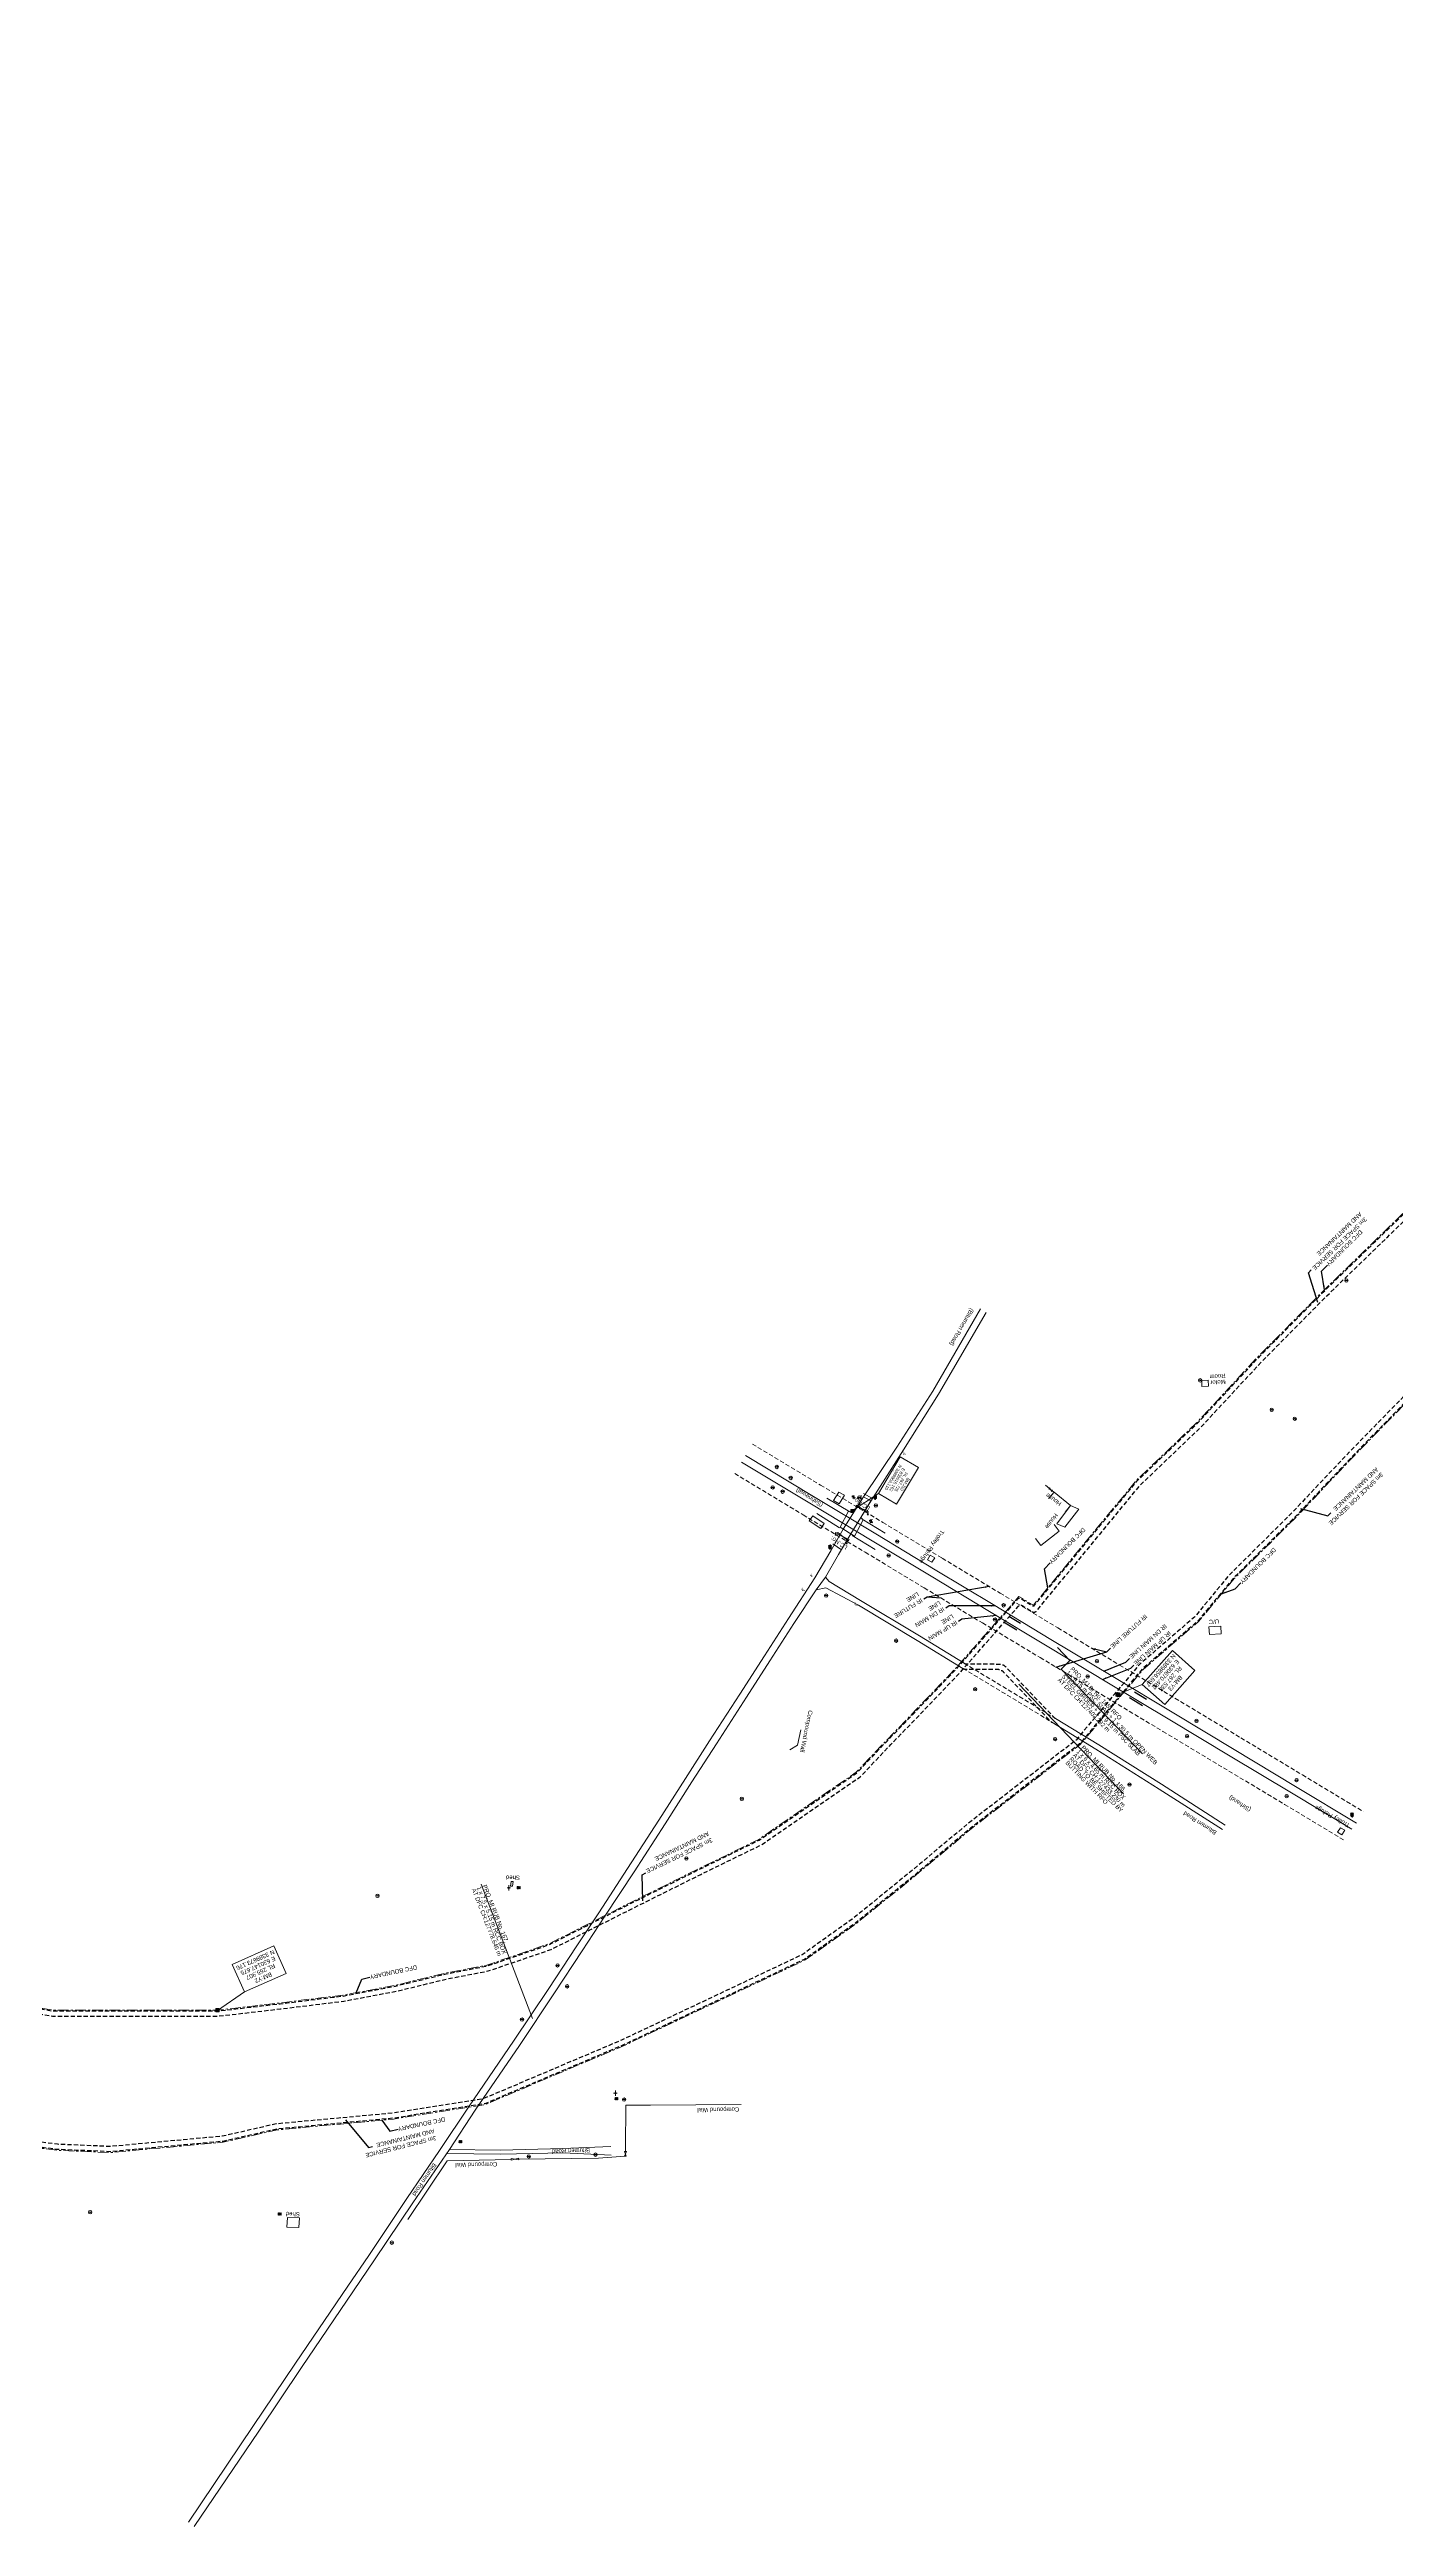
# Model space of a CAD drawing. Header units: metres. Extents: x 628572 to 650094, y 3375792 to 3391117.
# Drawn here: x 630050 to 630832, y 3389374 to 3390811 of the extents above; entities that cross this region are included whole.
import ezdxf
from ezdxf.enums import TextEntityAlignment as Align

# ---------------------------------------------------------------- set-up
doc = ezdxf.new("R2010")
doc.units = ezdxf.units.M
doc.header["$MEASUREMENT"] = 0
doc.linetypes.add('CENTER', pattern=[2, 1.25, -0.25, 0.25, -0.25])
doc.linetypes.add('DASHED', pattern=[0.75, 0.5, -0.25])
for name, color, linetype, lineweight in [('Arch', 7, 'Continuous', 0), ('Bench_Mark', 7, 'Continuous', 0), ('Bore', 8, 'Continuous', 0), ('BRIDGE DETAILS PLAN', 7, 'Continuous', 0), ('BUILDING_UNDER_CONS', 251, 'Continuous', 0), ('CART_TRACK', 34, 'Continuous', 0), ('COMMERCIAL_BLD_PUC', 251, 'Continuous', 0), ('COMPOUND_WALL', 8, 'Continuous', 0), ('DFCC BOUNDARY', 6, 'CENTER', 0), ('ELECTRIC_POLE', 251, 'Continuous', 0), ('Existing IR Track', 143, 'Continuous', 0), ('flow direction', 7, 'Continuous', 0), ('Gate', 251, 'Continuous', 0), ('GOVT_BUILDING', 251, 'Continuous', 0), ('Grill', 251, 'Continuous', 0), ('Lamp_Post', 7, 'Continuous', 0), ('Pavers', 7, 'Continuous', 0), ('RESIDENTIAL_BL_PUC', 251, 'Continuous', 0), ('Shed', 251, 'Continuous', 0), ('SIGN_BOARD', 251, 'Continuous', 0), ('SIGNAL_POST', 251, 'Continuous', 0), ('Subroad Edge', 34, 'Continuous', 0), ('Tap', 8, 'Continuous', 0), ('Text', 251, 'Continuous', 0), ('TOPOSTYLEREMARK', 251, 'Continuous', 0), ('Transformer', 251, 'Continuous', 0), ('TROLLEY_STAND', 7, 'Continuous', 0)]:
    doc.layers.add(name, color=color, linetype=linetype, lineweight=lineweight)
doc.layers.add('PROPOSED ROAD', color=10, linetype='DASHED')
doc.styles.add('notes', font='romans.shx', dxfattribs={"height": 2})
doc.styles.get("Standard").update_dxf_attribs({"font": 'arial.ttf'})
doc.styles.add('Text', font='arial.ttf', dxfattribs={"height": 2})
doc.dimstyles.new('ISO-25', dxfattribs={"dimtxt": 2.5, "dimasz": 2.5, "dimexe": 1.25, "dimexo": 0.625, "dimtad": 1, "dimtxsty": 'Standard', "dimcen": 2.5, "dimadec": 0, "dimazin": 0, "dimtfac": 1, "dimtmove": 0, "dimatfit": 3, "dimfxl": 1, "dimarcsym": 0})

# ---------------------------------------------------------------- blocks, each defined once
blk = doc.blocks.new('BM')
blk.add_hatch(color=256).paths.add_polyline_path([(-0.9, -0.9), (-0.9, 0.9), (0.9, 0.9), (0.9, -0.9)])
for p, q in [((0.9, 0.9), (-0.9, 0.9)), ((-0.9, 0.9), (-0.9, -0.9)), ((0.9, -0.9), (0.9, 0.9)), ((-0.9, -0.9), (0.9, -0.9))]:
    blk.add_line(p, q)
blk = doc.blocks.new('BORE')
at = {"ltscale": 0.5}
for q in [(-1, 0), (0, 1.6), (1, 0), (0, -1.6)]:
    blk.add_line((0, 0), q, dxfattribs=at)
blk.add_circle((0, 0), 0.328, dxfattribs=at)
blk = doc.blocks.new('EP')
blk.add_hatch(color=8).paths.add_polyline_path([(0.3, -0.2), (0.3, 0), (-0.3, -0.2), (-0.3, 0.1), (-0.9, 0), (-0.2, 0.2), (-0.2, -0.1), (0.4, 0.2), (0.4, -0.1), (0.9, 0)])
at = {"color": 8}
for p, q in [((-0.9, 0), (-0.2, 0.2)), ((-0.3, 0.1), (-0.9, 0)), ((-0.3, -0.2), (-0.3, 0.1)), ((0.3, 0), (-0.3, -0.2)), ((-0.2, -0.1), (0.4, 0.2)), ((-0.2, 0.2), (-0.2, -0.1)), ((0.3, -0.2), (0.3, 0)), ((0.4, 0.2), (0.4, -0.1)), ((0.9, 0), (0.3, -0.2)), ((0.4, -0.1), (0.9, 0))]:
    blk.add_line(p, q, dxfattribs=at)
blk.add_circle((0, 0), 1, dxfattribs=at)
blk = doc.blocks.new('LP')
at = {"flags": 128}
for points in [[(0, 0), (0, 1.5)], [(0.3, 1.3), (0.4, 1.3)]]:
    blk.add_lwpolyline(points, dxfattribs=at)
for centre, radius, start, end in [((0.1, 1), 0.519, 57.6425, 97.3165), ((0.3, 1.3), 0.094, 11.7012, 168.0476)]:
    blk.add_arc(centre, radius, start, end)
at = {"extrusion": (0, 0, -1)}
blk.add_ellipse((0, 0), major_axis=(0.308, 0), ratio=0.400495, dxfattribs=at)
blk.add_ellipse((0.3, 1.4), major_axis=(0.0017, 0.0438), ratio=0.461056, start_param=1.74022, end_param=4.575836)
blk = doc.blocks.new('SIG')
for color, points in [(1, [(-0.2, 0.4, 0.180295), (0, 0.3, -0.00255), (0, 0.3, -0.00255), (0, 0.3, 0.180295), (0.2, 0.4, -0.002654), (0.2, 0.4, 0.184495), (0.3, 0.7, 1.000001), (-0.3, 0.7, 0.184495), (-0.2, 0.4, -0.002654)]), (2, [(0.2, -0.2, -0.002654), (0.2, -0.2, 0.184495), (0.3, 0, 1.000001), (-0.3, 0, 0.184495), (-0.2, -0.2, -0.002654), (-0.2, -0.2, 0.180295), (0, -0.3, -0.00255), (0, -0.3, -0.00255), (0, -0.3, 0.180295)]), (3, [(0.2, -0.9, -0.002654), (0.2, -0.9, 0.184495), (0.3, -0.6, 1.000001), (-0.3, -0.6, 0.184495), (-0.2, -0.9, -0.002654), (-0.2, -0.9, 0.395599)])]:
    blk.add_hatch(color=color).paths.add_polyline_path(points)
for p, q in [((-0.3, 1), (-0.3, -0.9)), ((0.3, -0.9), (0.3, 1))]:
    blk.add_line(p, q)
at = {"flags": 128}
for points in [[(-0.3, 1), (-0.8, 1, 0.198758), (-0.4, 0.4, 0.003814), (-0.3, 0.4)], [(-0.3, 0.3), (-0.8, 0.3, 0.198758), (-0.4, -0.2, 0.003727), (-0.3, -0.3)], [(0.3, 1), (0.8, 1, -0.198758), (0.4, 0.4, -0.003814), (0.3, 0.4)], [(0.3, 0.3), (0.8, 0.3, -0.198758), (0.4, -0.2, -0.003727), (0.3, -0.3)], [(-0.3, -0.3), (-0.8, -0.3, 0.198758), (-0.4, -0.9, 0.003639), (-0.3, -0.9)], [(0.3, -0.3), (0.8, -0.3, -0.198758), (0.4, -0.9, -0.003639), (0.3, -0.9)]]:
    blk.add_lwpolyline(points, format="xyb", dxfattribs=at)
for centre, radius, start, end in [((0, 0.9), 0.324, 12.4049, 167.5951), ((0, 0.8), 0.357, 27.7578, 152.2422), ((0, -0.9), 0.324, 181.4572, 358.5428)]:
    blk.add_arc(centre, radius, start, end)
blk = doc.blocks.new('TAP')
at = {"layer": 'Tap', "color": 8}
for p, q in [((-0.3, 0), (0.3, 0)), ((-1, -0.3), (0.2, -0.3)), ((-1, -0.7), (-0.2, -0.7)), ((-0.4, -0.1), (-0.4, 0)), ((-0.1, -0.2), (-0.3, -0.2)), ((0, -0.2), (0, -0.3)), ((0, -0.2), (0, -0.3)), ((0, -1), (0, -1.3)), ((0, -1.3), (0.4, -1.3)), ((0.1, -0.2), (0.3, -0.2)), ((0.4, -0.1), (0.4, 0)), ((0.4, -0.5), (0.4, -1.3))]:
    blk.add_line(p, q, dxfattribs=at)
at = {"layer": 'Tap', "color": 8, "linetype": 'DASHED'}
for p, q in [((-0.4, -1.7), (0, -1.3)), ((0.2, -1.3), (0.2, -1.7)), ((0.9, -1.7), (0.4, -1.3))]:
    blk.add_line(p, q, dxfattribs=at)
at = {"layer": 'Tap', "color": 8}
for centre, radius, start, end in [((-0.3, 0), 0.0499, 90, 180), ((0.3, 0), 0.0499, 0, 90), ((-0.3, -0.1), 0.0499, 180, 270), ((-0.2, -1), 0.208, 0, 90), ((-0.1, -0.2), 0.0499, 0, 90), ((0.1, -0.2), 0.0499, 90, 180), ((0.2, -0.5), 0.208, 0, 90), ((0.3, -0.1), 0.0499, 270, 0)]:
    blk.add_arc(centre, radius, start, end, dxfattribs=at)
at = {"layer": 'Tap', "color": 8, "ltscale": 5, "style": 'notes'}
blk.add_text('TAP', height=0.25, rotation=180, dxfattribs=at).set_placement((1.1, -1.1, -147.7))
blk = doc.blocks.new('TRF_1')
blk.add_hatch(color=256).paths.add_polyline_path([(0.2, 0), (0.4, 0.4), (-1, -0.3), (0, 0), (-0.2, -0.4), (1, 0.1)])
for p, q in [((-0.7, 0.7), (-0.7, -0.7)), ((-0.5, 0.7), (-0.7, 0.7)), ((-0.5, -0.7), (-0.5, 0.7)), ((0, 0.7), (0, -0.7)), ((0.2, 0.7), (0, 0.7)), ((0.2, -0.7), (0.2, 0.7)), ((0.7, 0.7), (0.7, -0.7)), ((0.9, 0.7), (0.7, 0.7)), ((0.9, -0.7), (0.9, 0.7)), ((-0.7, -0.7), (-0.5, -0.7)), ((0, -0.7), (0.2, -0.7)), ((0.7, -0.7), (0.9, -0.7))]:
    blk.add_line(p, q)
at = {"flags": 128}
blk.add_lwpolyline([(0.2, 0), (0.4, 0.4), (-1, -0.3), (0, 0), (-0.2, -0.4), (1, 0.1), (0.2, 0)], close=True, dxfattribs=at)
blk = doc.blocks.new('TSB')
at = {"const_width": 0.132, "flags": 128}
blk.add_lwpolyline([(-0.5, 0.8), (0.5, 0.8), (0, 1.9), (-0.5, 0.8)], close=True, dxfattribs=at)
at = {"const_width": 0.142, "flags": 128}
blk.add_lwpolyline([(0, 0.8), (0, 0)], dxfattribs=at)
blk = doc.blocks.new('GT')
at = {"layer": 'Gate'}
for p, q in [((-0.5, -0.5), (-0.5, 0.5)), ((-0.5, 0.5), (0.5, -0.5)), ((0.5, 0.5), (0.5, -0.5))]:
    blk.add_line(p, q, dxfattribs=at)
at = {"layer": 'Gate', "flags": 128}
blk.add_lwpolyline([(0.5, 0.5), (-0.5, -0.5)], dxfattribs=at)

msp = doc.modelspace()

# ---------------------------------------------------------------- linework, layer by layer
at = {"layer": 'Arch', "linetype": 'Continuous', "flags": 128}
for points in [[(630522.719, 3389973.261), (630527.905, 3389970.39)], [(630504.805, 3389944.076), (630509.819, 3389940.595)]]:
    msp.add_lwpolyline(points, dxfattribs=at)
at = {"layer": 'BRIDGE DETAILS PLAN', "color": 10, "lineweight": 13, "flags": 128}
for points in [[(630684.7439, 3389822.06), (630637.3969, 3389871.321), (630642.5141, 3389876.2168), (630635.2214, 3389883.8391)], [(630673.673, 3389798.887), (630612.8619, 3389862.4465)], [(630330.4676, 3389668.5258), (630300.6839, 3389746.3592)]]:
    msp.add_lwpolyline(points, dxfattribs=at)
at = {"layer": 'BUILDING_UNDER_CONS', "linetype": 'Continuous', "flags": 128}
msp.add_lwpolyline([(630723.545, 3389891.36), (630723.249, 3389895.787), (630730.056, 3389896.135), (630730.3521, 3389891.706), (630723.545, 3389891.36)], close=True, dxfattribs=at)
at = {"layer": 'CART_TRACK', "color": 88, "linetype": 'DASHED', "ltscale": 5, "flags": 128}
for points in [[(630581.0704, 3389874.7122), (630589.368, 3389869.643), (630623.319, 3389849.146), (630634.2275, 3389842.5328)], [(630580.4071, 3389871.7074), (630588.295, 3389866.93), (630621.397, 3389846.983), (630632.052, 3389840.4587)]]:
    msp.add_lwpolyline(points, dxfattribs=at)
at = {"layer": 'COMMERCIAL_BLD_PUC', "linetype": 'Continuous', "flags": 128}
msp.add_lwpolyline([(630719.039, 3390038.84), (630719.169, 3390035.317), (630722.946, 3390035.435), (630722.8159, 3390038.9596), (630719.039, 3390038.84)], close=True, dxfattribs=at)
at = {"layer": 'COMPOUND_WALL', "linetype": 'Continuous', "flags": 128}
for points in [[(630628.309, 3389978.032), (630630.627, 3389976.072)], [(630632.172, 3389974.719), (630633.331, 3389974.074)], [(630479.89, 3389824.329), (630484.432, 3389827.063), (630486.284, 3389836.061)], [(630384.49, 3389591.272), (630384.456, 3389593.412), (630384.709, 3389618.174), (630399.052, 3389618.106), (630451.656, 3389618.459)], [(630258.029, 3389551.806), (630280.959, 3389585.863), (630318.151, 3389586.617)], [(630322.445, 3389586.833), (630368.907, 3389587.296), (630384.342, 3389588.531)]]:
    msp.add_lwpolyline(points, dxfattribs=at)
at = {"layer": 'DFCC BOUNDARY', "ltscale": 5, "flags": 128}
for points in [[(632010.7595, 3390041.4396, 0.034420094), (631982.0418, 3390082.6567), (631954.44, 3390118.076), (631922.853, 3390152.492), (631888.23, 3390186.415), (631850.3314, 3390219.576), (631828.7449, 3390233.5566), (631812.9358, 3390243.4737), (631768.9652, 3390270.6988), (631744.7211, 3390285.6064), (631714.715, 3390306.956), (631715.714, 3390311.834), (631688.397, 3390315.254), (631652.8489, 3390325.4369), (631600.456, 3390339.239), (631546.824, 3390351.25), (631506.586, 3390357.478), (631456.87, 3390359.239), (631406.682, 3390355.992), (631355.792, 3390351.484), (631315.981, 3390344.516), (631272.457, 3390335.043), (631224.59, 3390318.858), (631179.854, 3390301.171), (631137.906, 3390281.13), (631096.41, 3390256.134), (631060.296, 3390228.668), (631020.829, 3390197.37), (630985.422, 3390169.361), (630916.101, 3390101.725), (630878.174, 3390064.552), (630840.454, 3390028.755), (630807.554, 3389995.169), (630773.622, 3389959.264), (630737.878, 3389923.804), (630717.31, 3389899.033), (630685.025, 3389871.141), (630648.509, 3389827.527), (630585.336, 3389778.704), (630551.0755, 3389750.0171), (630518.302, 3389723.414), (630488.859, 3389702.461), (630383.624, 3389652.703), (630303.035, 3389618.511), (630249.782, 3389610.063), (630182.214, 3389603.786), (630150.901, 3389596.66), (630085.517, 3389590.641), (630054.505, 3389591.943), (630017.486, 3389596.698), (629879.579, 3389628.87), (629848.683, 3389646.13), (629811.335, 3389654.539), (629780.734, 3389661.6043), (629751.82, 3389677.798), (629651.602, 3389677.728), (629608.165, 3389733.184), (629531.393, 3389831.855), (629514.595, 3389854.153), (629500.656, 3389871.528), (629485.259, 3389891.81), (629454.846, 3389931.12), (629439.256, 3389950.825), (629420.802, 3389953.601), (629411.457, 3389971.874), (629399.766, 3389994.428), (629379.244, 3390039.872), (629370.655, 3390063.016), (629361.908, 3390086.651), (629349.795, 3390109.884), (629338.606, 3390130.978), (629327.071, 3390153.464), (629315.503, 3390175.395), (629306.679, 3390199.833), (629295.986, 3390221.332), (629286.539, 3390242.054), (629270.667, 3390277.988), (629259.844, 3390300.09), (629248.841, 3390323.811), (629238.196, 3390347.19), (629227.855, 3390370.367), (629217.988, 3390391.943), (629207.469, 3390414.778), (629177.016, 3390483.732), (629157.928, 3390529.57), (629148.13, 3390553.023), (629111.523, 3390617.22), (629091.99, 3390639.032), (629073.634, 3390659.377), (629057.114, 3390679.375), (629042.813, 3390701.356), (629027.127, 3390721.754), (628993.785, 3390758.757), (628993.785, 3390758.757), (628993.785, 3390758.757), (628955.39, 3390792.723)], [(629394.2496, 3390175.9202), (629457.7701, 3390047.5132), (629466.2263, 3390030.4849), (629473.531, 3390016.0553), (629478.456, 3390006.5853), (629483.4961, 3389997.1731), (629484.7567, 3389994.8784, 0.023623595), (629518.5934, 3389939.6353), (629527.729, 3389934.761), (629560.212, 3389908.637), (629570.274, 3389894.097), (629579.915, 3389880.193), (629595.44, 3389859.884), (629611.247, 3389840.976), (629664.4558, 3389803.4615), (629716.695, 3389778.107), (629738.023, 3389764.905), (629759.472, 3389752.069), (629803.736, 3389747.6), (629806.3185, 3389730.3971), (629825.876, 3389723.993), (629850.637, 3389722.479), (629850.691, 3389716.154), (629882.339, 3389710.692), (629917.067, 3389700.163), (629984.161, 3389683.399), (630017.059, 3389678.966), (630052.017, 3389673.337), (630147.572, 3389673.315), (630183.849, 3389677.503), (630220.421, 3389682.006), (630250.924, 3389687.782), (630280.242, 3389694.876), (630303.939, 3389699.434), (630340.02, 3389711.789), (630361.761, 3389722.788), (630387.262, 3389735.629), (630426.706, 3389755.256), (630461.831, 3389772.397), (630491.565, 3389792.944), (630518.451, 3389811.389), (630535.968, 3389829.884), (630552.734, 3389847.165), (630576.32, 3389871.842), (630612.943, 3389913.485), (630621.29, 3389908.309), (630681.079, 3389980.766), (630716.099, 3390014.242), (630751.16, 3390051.991), (630789.277, 3390090.502), (630824.627, 3390124.795), (630859.147, 3390158.332), (630894.429, 3390194.615), (630934.171, 3390231.02), (630972.844, 3390261.258), (631011.198, 3390291.898), (631058.364, 3390326.215), (631103.283, 3390352.422), (631151.058, 3390376.073)]]:
    msp.add_lwpolyline(points, format="xyb", dxfattribs=at)
at = {"layer": 'Existing IR Track'}
for points in [[(630451.9072, 3389991.4581), (630491.6007, 3389967.5283), (630527.7293, 3389945.7479), (630561.9082, 3389925.1373), (630595.7644, 3389904.789), (630629.2989, 3389884.6102), (630664.8899, 3389863.1933), (630700.5439, 3389841.8185), (630735.6089, 3389820.7288), (630771.1789, 3389799.4118), (630806.2488, 3389778.3073)], [(630454.1608, 3389995.2459), (630493.7153, 3389971.445), (630529.7982, 3389949.7459), (630564.3256, 3389928.9714), (630597.9202, 3389908.7466), (630631.4996, 3389888.5393), (630667.352, 3389866.9711), (630702.7676, 3389845.7024), (630737.7878, 3389824.6143), (630773.4456, 3389803.1718), (630808.8279, 3389781.9282)]]:
    msp.add_lwpolyline(points, dxfattribs=at)
at = {"layer": 'Existing IR Track', "color": 190, "linetype": 'DASHED', "ltscale": 5}
for points in [[(630458.1823, 3390001.9293), (630497.7368, 3389978.1284), (630533.818, 3389956.4303), (630568.347, 3389935.6549), (630601.9432, 3389915.4291), (630635.5214, 3389895.2225), (630671.3728, 3389873.6549), (630706.7874, 3389852.3869), (630741.8115, 3389831.2964), (630777.4653, 3389809.8563), (630812.843, 3389788.6155)], [(630447.8801, 3389984.7781), (630487.5735, 3389960.8483), (630523.7022, 3389939.0679), (630557.8852, 3389918.4548), (630591.7463, 3389898.1035), (630625.2774, 3389877.9268), (630660.8738, 3389856.5067), (630696.5285, 3389835.1315), (630731.594, 3389814.0414), (630767.1631, 3389792.7249), (630802.227, 3389771.6241)]]:
    msp.add_lwpolyline(points, dxfattribs=at)
at = {"layer": 'GOVT_BUILDING', "linetype": 'Continuous', "flags": 128}
for points in [[(630505.253, 3389969.072), (630508.482, 3389967.276), (630511.568, 3389972.265), (630508.3297, 3389974.0661), (630505.253, 3389969.072)], [(630493.168, 3389960.304), (630499.912, 3389955.87), (630497.97, 3389952.934), (630491.1978, 3389957.3865), (630493.168, 3389960.304)]]:
    msp.add_lwpolyline(points, close=True, dxfattribs=at)
at = {"layer": 'Grill', "linetype": 'Continuous', "flags": 128}
for points in [[(630508.763, 3389953.331), (630495.539, 3389961.654)], [(630501.414, 3389970.485), (630514.685, 3389962.629)], [(630516.116, 3389948.766), (630529.523, 3389940.706)], [(630521.903, 3389958.381), (630535.262, 3389950.234)]]:
    msp.add_lwpolyline(points, dxfattribs=at)
at = {"layer": 'Pavers', "linetype": 'Continuous', "flags": 128}
msp.add_lwpolyline([(630509.045, 3389953.732), (630514.026, 3389962.895), (630516.54, 3389961.948), (630522.767, 3389971.19), (630526.926, 3389968.875), (630521.163, 3389959.303), (630522.552, 3389957.839), (630517.361, 3389948.53), (630509.045, 3389953.732)], dxfattribs=at)
at = {"layer": 'PROPOSED ROAD', "ltscale": 5, "flags": 128}
for points in [[(629057.6294, 3390809.4761), (629103.1243, 3390755.6951), (629117.1143, 3390734.8735), (629132.7024, 3390714.2134), (629147.637, 3390694.1988), (629160.649, 3390671.9167), (629173.2115, 3390650.481), (629185.9196, 3390626.9507), (629197.586, 3390604.9793), (629224.9423, 3390510.5707), (629239.1267, 3390489.5561), (629278.4998, 3390417.2312), (629303.3421, 3390371.0532), (629313.4114, 3390347.7835), (629360.8121, 3390247.7092), (629370.5872, 3390226.5765), (629381.496, 3390199.7907), (629389.5683, 3390179.0297), (629391.0969, 3390174.3999), (629454.6342, 3390045.9589), (629463.0976, 3390028.9162), (629470.417, 3390014.4574), (629475.3606, 3390004.9517), (629480.4195, 3389995.5044), (629481.689, 3389993.1933, 0.02393733), (629516.1848, 3389936.9533), (629525.7916, 3389931.8277), (629557.6229, 3389906.2278), (629567.3959, 3389892.1053), (629577.0851, 3389878.1319), (629592.7058, 3389857.6977), (629608.8557, 3389838.3795), (629662.6716, 3389800.437), (629715.0054, 3389775.0366), (629736.2032, 3389761.9152), (629757.9616, 3389748.894, 0.110104799), (629758.7877, 3389748.6203), (629799.1323, 3389744.547, -0.34285059), (629800.9093, 3389742.854), (629802.9947, 3389728.9626, 0.283590564), (629804.3501, 3389727.3588), (629825.2139, 3389720.5269), (629845.3031, 3389719.2986, -0.393970348), (629847.1809, 3389717.3194), (629847.2018, 3389714.8718, 0.362581646), (629848.8616, 3389712.918), (629881.5305, 3389707.2798), (629916.1345, 3389696.7884), (629983.5011, 3389679.9563), (630016.547, 3389675.5034), (630051.7366, 3389669.8371), (630147.773, 3389669.815), (630184.2636, 3389674.0276), (630220.961, 3389678.5461), (630251.6616, 3389684.3595), (630280.9845, 3389691.4547), (630304.8409, 3389696.0433), (630341.3834, 3389708.5564), (630363.3381, 3389719.6634), (630388.8287, 3389732.4992), (630428.2531, 3389752.1165), (630463.6034, 3389769.3674), (630493.5499, 3389790.0612), (630520.737, 3389808.7128), (630538.4947, 3389827.4619), (630555.2551, 3389844.7372), (630578.9003, 3389869.4761), (630612.4978, 3389907.6789, -0.366309821), (630615.0537, 3389908.0579), (630620.559, 3389904.644, 0.375252503), (630623.1557, 3389905.0708), (630683.647, 3389978.3789), (630718.5927, 3390011.7839), (630753.6867, 3390049.5684), (630791.7396, 3390088.0146), (630827.064, 3390122.2829), (630861.6216, 3390155.8563), (630896.8677, 3390192.1025), (630936.4344, 3390228.3469), (630975.0143, 3390258.512), (631013.3209, 3390289.1142), (631060.2803, 3390323.2809), (631104.9433, 3390349.3385), (631152.3561, 3390372.8225), (631197.9728, 3390390.715), (631251.8491, 3390409.1002), (631301.801, 3390419.7408), (631359.5388, 3390428.4432), (631401.6172, 3390432.6664), (631453.5276, 3390435.7666), (631506.0191, 3390434.0621), (631562.6593, 3390424.8915), (631654.8738, 3390403.9591), (631708.5779, 3390388.3282), (631746.9031, 3390376.4274)], [(629059.9198, 3390811.4137), (629105.5219, 3390757.5059), (629119.5586, 3390736.6148), (629135.1021, 3390716.0139), (629150.1424, 3390695.8575), (629163.2384, 3390673.4315), (629175.8262, 3390651.9527), (629188.5642, 3390628.367), (629200.3811, 3390606.1122), (629227.6926, 3390511.8584), (629241.6932, 3390491.116), (629281.1383, 3390418.659), (629306.0446, 3390372.3619), (629316.1445, 3390349.0216), (629363.5292, 3390248.981), (629373.3393, 3390227.7726), (629384.2834, 3390200.9001), (629392.3926, 3390180.0443), (629393.8794, 3390175.5409), (629457.3221, 3390047.2912), (629465.7794, 3390030.2608), (629473.0862, 3390015.8271), (629478.0138, 3390006.3519), (629483.0566, 3389996.9348), (629484.3184, 3389994.6377, 0.023668564), (629518.2492, 3389939.2522), (629527.4522, 3389934.342), (629559.8421, 3389908.2928), (629569.8628, 3389893.8125), (629579.5107, 3389879.8986), (629595.0494, 3389859.5717), (629610.9054, 3389840.6051), (629664.201, 3389803.0294), (629716.4536, 3389777.6684), (629737.763, 3389764.4779), (629759.1196, 3389751.6972, 0.110104799), (629759.5327, 3389751.5603), (629802.5261, 3389747.2196, -0.34285059), (629803.4146, 3389746.3731), (629805.7783, 3389730.6279, 0.283590564), (629806.456, 3389729.826), (629825.7814, 3389723.4978), (629849.21, 3389722.0653, -0.393970348), (629850.149, 3389721.0757), (629850.1875, 3389716.5672, 0.362581646), (629851.0173, 3389715.5903), (629882.2235, 3389710.2045), (629916.9338, 3389699.6809), (629984.0667, 3389682.9072), (630016.9859, 3389678.4713), (630051.9769, 3389672.837), (630147.6007, 3389672.815), (630183.9082, 3389677.0065), (630220.4981, 3389681.5117), (630251.0294, 3389687.2931), (630280.3481, 3389694.3872), (630304.0678, 3389698.9496), (630340.2148, 3389711.3272), (630361.9863, 3389722.3416), (630387.4858, 3389735.1819), (630426.927, 3389754.8075), (630462.0842, 3389771.9642), (630491.8486, 3389792.5322), (630518.7776, 3389811.0067), (630536.329, 3389829.538), (630553.0942, 3389846.8182), (630576.6886, 3389871.504), (630612.4803, 3389912.2017, -0.366309821), (630613.7582, 3389912.3912), (630620.6553, 3389908.1142, 0.375252503), (630621.9536, 3389908.3276), (630681.4459, 3389980.425), (630716.4552, 3390013.8908), (630751.521, 3390051.6449), (630789.6288, 3390090.1467), (630824.9751, 3390124.4361), (630859.5005, 3390157.9783), (630894.7774, 3390194.2561), (630934.4943, 3390230.6381), (630973.154, 3390260.8657), (631011.5013, 3390291.5003), (631058.6378, 3390325.7958), (631103.52, 3390351.9814), (631151.1403, 3390375.5682), (631196.9401, 3390393.5324), (631251.0493, 3390411.9972), (631301.2644, 3390422.6938), (631359.1653, 3390431.4207), (631401.3779, 3390435.6575), (631453.4868, 3390438.7695), (631506.3087, 3390437.0543), (631563.2316, 3390427.8379), (631655.6257, 3390406.8647), (631709.442, 3390391.2012), (631747.7927, 3390379.2925)], [(632013.762, 3390043.2382, 0.034401799), (631984.786, 3390084.8293), (631957.114, 3390120.3387), (631925.3688, 3390154.927), (631890.609, 3390188.9841), (631852.4461, 3390222.3763), (631830.6263, 3390236.5081), (631814.7871, 3390246.444), (631770.8031, 3390273.6774), (631746.6545, 3390288.5263), (631719.6622, 3390307.7315, -0.296886681), (631718.8624, 3390309.7624), (631719.468, 3390312.7198, 0.437085947), (631717.7572, 3390315.1055), (631689.1005, 3390318.6932), (631653.7767, 3390328.8119), (631601.2845, 3390342.6401), (631547.4748, 3390354.6909), (631506.9168, 3390360.9685), (631456.8188, 3390362.743), (631406.4146, 3390359.482), (631355.335, 3390354.9572), (631315.3068, 3390347.9512), (631271.5214, 3390338.4213), (631223.3853, 3390322.1453), (631178.4545, 3390304.3813), (631136.2448, 3390284.2153), (631094.4419, 3390259.0344), (631058.149, 3390231.4324), (631018.6559, 3390200.1137), (630983.1079, 3390171.9931), (630913.6539, 3390104.2274), (630875.7442, 3390067.0713), (630837.9984, 3390031.2498), (630805.0318, 3389997.5958), (630771.117, 3389961.709), (630735.2931, 3389926.1698), (630714.8025, 3389901.4919), (630682.5229, 3389873.6046), (630646.0688, 3389830.0645), (630583.1415, 3389781.4315), (630548.849, 3389752.7177), (630516.1823, 3389726.2013), (630487.0824, 3389705.4925), (630382.1919, 3389655.8974), (630302.0629, 3389621.9006), (630249.3455, 3389613.5375), (630181.6614, 3389607.2497), (630150.3499, 3389600.1241), (630085.4296, 3389594.1478), (630054.8019, 3389595.4336), (630018.1081, 3389600.1468), (629880.855, 3389632.1663), (629850.2001, 3389649.2916, 0.072124442), (629849.664, 3389649.4967), (629812.1131, 3389657.9514), (629782.0083, 3389664.9022), (629753.1882, 3389681.0432, 0.128509111), (629752.2096, 3389681.2983), (629654.2803, 3389681.2299, -0.230728022), (629652.7044, 3389681.9966), (629610.9239, 3389735.3377), (629534.1721, 3389833.9828), (629517.3584, 3389856.3016), (629503.4154, 3389873.6816), (629488.037, 3389893.939), (629457.6026, 3389933.2767), (629441.6333, 3389953.4611, 0.190286637), (629440.3624, 3389954.198), (629424.1154, 3389956.642, -0.241738775), (629422.6322, 3389957.7091), (629414.5688, 3389973.4762), (629402.9169, 3389995.9547), (629382.4834, 3390041.2027), (629373.9363, 3390064.2337), (629365.1137, 3390088.0731), (629352.8928, 3390111.5131), (629341.7092, 3390132.5969), (629330.176, 3390155.0793), (629318.7123, 3390176.8126), (629309.9025, 3390201.2112), (629299.1461, 3390222.8377), (629289.7322, 3390243.4871), (629273.8407, 3390279.4653), (629263.0036, 3390301.5962), (629252.0212, 3390325.2726), (629241.3869, 3390348.6283), (629231.0447, 3390371.8079), (629221.1689, 3390393.403), (629210.6595, 3390416.2173), (629180.2327, 3390485.1119), (629161.1583, 3390530.9173), (629151.2768, 3390554.5703), (629114.3789, 3390619.2774), (629094.593, 3390641.3718), (629076.2838, 3390661.6649), (629059.9392, 3390681.4506), (629045.6715, 3390703.3803), (629029.8184, 3390723.9956), (628996.2525, 3390761.2471), (628957.7091, 3390795.3444)], [(632011.1884, 3390041.6966, 0.034417465), (631982.4338, 3390082.9671), (631954.822, 3390118.3992), (631923.2124, 3390152.8399), (631888.5699, 3390186.782), (631850.6335, 3390219.976), (631829.0137, 3390233.9782), (631813.2003, 3390243.898), (631769.2277, 3390271.1243), (631744.9973, 3390286.0235), (631715.8007, 3390306.7971, -0.296886681), (631715.4008, 3390307.8126), (631716.0954, 3390311.2044, 0.437085947), (631715.24, 3390312.3972), (631688.4975, 3390315.7453), (631652.9814, 3390325.9191), (631600.5744, 3390339.7249), (631546.917, 3390351.7416), (631506.6333, 3390357.9766), (631456.8627, 3390359.7396), (631406.6438, 3390356.4906), (631355.7267, 3390351.9802), (631315.8847, 3390345.0067), (631272.3233, 3390335.5256), (631224.4179, 3390319.3276), (631179.6541, 3390301.6296), (631137.6687, 3390281.5708), (631096.1288, 3390256.5483), (631059.9893, 3390229.0629), (631020.5186, 3390197.762), (630985.0914, 3390169.737), (630915.7514, 3390102.0825), (630877.8269, 3390064.9119), (630840.1032, 3390029.1114), (630807.1937, 3389995.5157), (630773.2641, 3389959.6133), (630737.5087, 3389924.142), (630716.9518, 3389899.3843), (630684.6676, 3389871.4929), (630648.1604, 3389827.8895), (630585.0225, 3389779.0936), (630550.7575, 3389750.4029), (630517.9992, 3389723.8122), (630488.6052, 3389702.8941), (630383.4194, 3389653.1593), (630302.8961, 3389618.9952), (630249.7196, 3389610.5594), (630182.1351, 3389604.2808), (630150.8223, 3389597.1549), (630085.5045, 3389591.142), (630054.5474, 3389592.4417), (630017.5749, 3389597.1907), (629879.7613, 3389629.3409), (629848.8636, 3389646.6019), (629811.4462, 3389655.0265), (629780.916, 3389662.0755), (629751.9503, 3389678.2981), (629652.8202, 3389678.2289, -0.230728022), (629651.2443, 3389678.9956), (629608.5591, 3389733.4917), (629531.79, 3389832.159), (629514.9898, 3389854.4599), (629501.0502, 3389871.8357), (629485.6559, 3389892.1141), (629455.2398, 3389931.4281), (629439.5256, 3389951.2901), (629422.1458, 3389953.9045, -0.241738775), (629420.6627, 3389954.9716), (629411.9015, 3389972.1029), (629400.2161, 3389994.6461), (629379.7068, 3390040.0621), (629371.1238, 3390063.19), (629362.366, 3390086.8542), (629350.2375, 3390110.1167), (629339.0493, 3390131.2093), (629327.5146, 3390153.6948), (629315.9615, 3390175.5975), (629307.1395, 3390200.0299), (629296.4374, 3390221.5471), (629286.9952, 3390242.2587), (629271.1204, 3390278.199), (629260.2954, 3390300.3052), (629249.2953, 3390324.0198), (629238.6518, 3390347.3955), (629228.3107, 3390370.5728), (629218.4424, 3390392.1516), (629207.9248, 3390414.9836), (629177.4755, 3390483.9291), (629158.3895, 3390529.7625), (629148.5795, 3390553.244), (629111.931, 3390617.5139), (629092.3619, 3390639.3663), (629074.0125, 3390659.7038), (629057.5176, 3390679.6715), (629043.2214, 3390701.6452), (629027.5115, 3390722.0742), (628994.1375, 3390759.1127), (628955.7213, 3390793.0975)], [(630581.0704, 3389874.7122, 0.137509364), (630582.629, 3389874.2723), (630601.529, 3389874.2382, -0.204191974), (630605.1328, 3389872.6948), (630633.2068, 3389843.3519, 0.065718683), (630634.2275, 3389842.5328)], [(630580.4071, 3389871.7074, 0.136531572), (630581.9558, 3389871.2735), (630600.2452, 3389871.2405, -0.204191974), (630603.8489, 3389869.6971), (630631.0504, 3389841.2662, 0.064606243), (630632.0522, 3389840.4587)]]:
    msp.add_lwpolyline(points, format="xyb", dxfattribs=at)
at = {"layer": 'RESIDENTIAL_BL_PUC', "linetype": 'Continuous', "flags": 128}
for points in [[(630630.1387, 3389970.2258), (630633.331, 3389974.074), (630642.859, 3389966.17), (630639.6667, 3389962.3218)], [(630633.3073, 3389955.2922), (630636.37, 3389951.34), (630625.667, 3389943.046), (630622.6043, 3389946.9982)]]:
    msp.add_lwpolyline(points, dxfattribs=at)
msp.add_lwpolyline([(630639.614, 3389953.6), (630647.605, 3389964.071), (630642.859, 3389966.17), (630634.837, 3389955.6584), (630639.614, 3389953.6)], close=True, dxfattribs=at)
at = {"layer": 'Shed', "linetype": 'Continuous', "flags": 128}
for points in [[(630317.775, 3389745.25), (630318.945, 3389745.207), (630319.281, 3389747.93), (630318.1083, 3389747.9731), (630317.775, 3389745.25)], [(630187.946, 3389547.296), (630188.33, 3389552.849), (630195.178, 3389552.693), (630194.794, 3389547.1397), (630187.946, 3389547.296)]]:
    msp.add_lwpolyline(points, close=True, dxfattribs=at)
at = {"layer": 'Subroad Edge', "linetype": 'Continuous', "flags": 128}
for points in [[(630130.824, 3389376.045), (630168.197, 3389431.527), (630192.909, 3389468.478), (630223.357, 3389513.15), (630235.412, 3389530.979), (630257.489, 3389563.901), (630276.47, 3389591.836), (630293.65, 3389617.529), (630319.543, 3389655.351), (630339.928, 3389685.877), (630355.889, 3389710.078), (630369.053, 3389729.877), (630385.749, 3389755.622), (630403.803, 3389783.663), (630419.33, 3389807.823), (630433.357, 3389829.637), (630450.791, 3389856.745), (630465.148, 3389878.888), (630479.047, 3389900.647), (630494.326, 3389924.307), (630503.788, 3389939.875), (630510.881, 3389952.486), (630522.767, 3389971.19), (630542.097, 3390000.038), (630562.919, 3390032.664), (630590.511, 3390080.352)], [(630134.137, 3389373.595), (630171.56, 3389428.885), (630196.364, 3389465.93), (630226.519, 3389510.407), (630238.719, 3389528.284), (630261.009, 3389561.47), (630282.306, 3389592.33), (630297.153, 3389615.331), (630322.935, 3389652.797), (630343.274, 3389683.331), (630359.388, 3389707.687), (630372.535, 3389727.829), (630389.514, 3389753.556), (630407.499, 3389781.506), (630423.01, 3389805.747), (630437.327, 3389827.908), (630454.772, 3389854.942), (630468.331, 3389876.103), (630482.258, 3389897.691), (630495.196, 3389917.307), (630500.687, 3389924.714), (630508.083, 3389937.731), (630515.287, 3389949.843), (630526.997, 3389968.726), (630545.817, 3389998.553), (630566.195, 3390030.927), (630593.891, 3390078.245)], [(630495.196, 3389917.307), (630500.874, 3389918.38), (630519.682, 3389908.466), (630553.817, 3389887.812), (630580.4071, 3389871.7074)], [(630500.687, 3389924.714), (630502.724, 3389922.093), (630520.943, 3389911.023), (630555.141, 3389890.553), (630581.0704, 3389874.7122)], [(630632.052, 3389840.4587), (630657.491, 3389824.882), (630694.38, 3389801.564), (630731.138, 3389778.076)], [(630634.2275, 3389842.5328), (630659.397, 3389827.274), (630695.62, 3389804.409), (630732.698, 3389780.653)], [(630280.697, 3389590.076), (630312.078, 3389589.62), (630348.419, 3389590.405), (630376.184, 3389589.149)], [(630376.008, 3389594.094), (630348.08, 3389592.995), (630312.015, 3389592.01), (630282.306, 3389592.33)]]:
    msp.add_lwpolyline(points, dxfattribs=at)
at = {"layer": 'TOPOSTYLEREMARK'}
for p, q in [((630516.1618, 3389963.11, -0.195), (630531.3844, 3389973.2241)), ((630670.482, 3389856.697), (630684.4908, 3389862.3138)), ((630147.675, 3389673.176), (630163.2888, 3389683.8529))]:
    msp.add_line(p, q, dxfattribs=at)
at = {"layer": 'TOPOSTYLEREMARK', "linetype": 'Continuous'}
msp.add_lwpolyline([(630543.9833, 3389994.5274), (630554.5274, 3389988.2916), (630541.9285, 3389966.9883), (630531.3844, 3389973.2241), (630543.9833, 3389994.5274)], dxfattribs=at)
at = {"layer": 'TOPOSTYLEREMARK', "linetype": 'Continuous', "flags": 128}
for points in [[(630702.0443, 3389882.0436), (630715.1187, 3389870.4113), (630697.5652, 3389850.6815), (630684.4908, 3389862.3138), (630702.0443, 3389882.0436)], [(630180.4125, 3389710.6022), (630187.5133, 3389694.6076), (630163.2888, 3389683.8529), (630156.1879, 3389699.8475), (630180.4125, 3389710.6022)]]:
    msp.add_lwpolyline(points, close=True, dxfattribs=at)
at = {"layer": 'TROLLEY_STAND', "linetype": 'Continuous', "flags": 128}
for points in [[(630562.3398, 3389933.2656), (630564.0038, 3389935.8726), (630561.4748, 3389937.3686), (630559.81, 3389934.7603), (630562.3398, 3389933.2656)], [(630800.437, 3389775.087), (630802.101, 3389777.694), (630799.572, 3389779.19), (630797.9072, 3389776.5818), (630800.437, 3389775.087)]]:
    msp.add_lwpolyline(points, close=True, dxfattribs=at)

# ---------------------------------------------------------------- block references
at = {"layer": 'Bench_Mark', "linetype": 'Continuous'}
for p in [(630516.161, 3389963.12), (630670.465, 3389856.691), (630147.633, 3389673.316)]:
    msp.add_blockref('BM', p, dxfattribs=at)
at = {"layer": 'Bench_Mark'}
msp.add_blockref('BM', (630670.109, 3389856.43), dxfattribs=at)
at = {"layer": 'Bore', "linetype": 'Continuous'}
for p in [(630316.756, 3389744.291), (630378.618, 3389625.101)]:
    msp.add_blockref('BORE', p, dxfattribs=at)
at = {"layer": 'ELECTRIC_POLE', "linetype": 'Continuous'}
for p in [(630803.057, 3390096.863), (630718.113, 3390038.936), (630759.71, 3390021.783), (630759.71, 3390021.783), (630773.056, 3390016.595), (630472.303, 3389988.62), (630469.966, 3389976.732), (630475.722, 3389974.286), (630480.391, 3389982.239), (630520.235, 3389970.931), (630529.814, 3389966.239), (630542.263, 3389945.319), (630537.306, 3389937.204), (630500.999, 3389913.954), (630604.046, 3389908.313), (630541.604, 3389887.769), (630599.029, 3389900.04), (630658.189, 3389875.911), (630587.492, 3389859.579), (630652.836, 3389867.013), (630633.901, 3389830.659), (630710.543, 3389832.341), (630715.995, 3389841.199), (630677.09, 3389804.238), (630774.101, 3389806.842), (630452.023, 3389795.954), (630768.387, 3389797.543), (630419.875, 3389761.358), (630240.519, 3389739.695), (630345.072, 3389699.282), (630350.566, 3389687.108), (630324.415, 3389667.839), (630383.659, 3389621.406), (630328.311, 3389588.4), (630367.066, 3389589.422), (630073.693, 3389556.034), (630248.84, 3389538.304)]:
    msp.add_blockref('EP', p, dxfattribs=at)
at = {"layer": 'Gate', "linetype": 'Continuous'}
for p, xscale, zscale, rotation in [((630631.389, 3389975.375), 2.042963534232191, 1.429322753695676, 320), ((630521.588, 3389964.3925), 7.100024295530776, 2.664587077866058, 333.9999999999999), ((630510.716, 3389948.158), 7.768307408986781, 2.787168349595478, 328), ((630320.3115, 3389586.7445), 4.328517760147325, 2.080509014675814, 3), ((630384.4165, 3389589.9075), 2.7329562746233, 1.653165531525292, 86.99999999999997)]:
    msp.add_blockref('GT', p, dxfattribs=dict(at, xscale=xscale, zscale=zscale, rotation=rotation))
at = {"layer": 'Lamp_Post', "linetype": 'Continuous'}
for p in [(630521.136, 3389970.295), (630525.187, 3389960.994), (630506.481, 3389949.157), (630512.968, 3389944.106)]:
    msp.add_blockref('LP', p, dxfattribs=at)
at = {"layer": 'SIGN_BOARD', "linetype": 'Continuous'}
for p in [(630545.877, 3389995.752), (630538.83, 3389986.122), (630487.228, 3389916.65), (630492.284, 3389924.677), (630517.915, 3389907.94)]:
    msp.add_blockref('TSB', p, dxfattribs=at)
at = {"layer": 'SIGNAL_POST', "linetype": 'Continuous'}
for p in [(630529.493, 3389970.944), (630503.233, 3389942.101), (630670.109, 3389856.43), (630806.316, 3389786.584)]:
    msp.add_blockref('SIG', p, dxfattribs=at)
at = {"layer": 'Tap', "linetype": 'Continuous'}
for p in [(630516.806, 3389971.922), (630526.923, 3389957.898)]:
    msp.add_blockref('TAP', p, dxfattribs=at)
at = {"layer": 'Transformer', "linetype": 'Continuous'}
for p in [(630322.388, 3389744.459), (630379.2, 3389621.923), (630288.603, 3389596.945), (630183.607, 3389554.908)]:
    msp.add_blockref('TRF_1', p, dxfattribs=at)

# ---------------------------------------------------------------- texts
at = {"layer": 'BRIDGE DETAILS PLAN', "color": 10}
for s, rotation, p in [('AT DFC CH:127402.292 m', 314.0297933, (630635.1541, 3389864.7104)), ('STEEL GIRDER + 1 x 9.15 m PSC SLAB', 314.0297933, (630637.5262, 3389866.7653)), ('1 x 9.15 m PSC SLAB + 1 x 30.5 m OPEN WEB', 314.0297933, (630640.1609, 3389869.0378)), ('PRO. MJ Br No. 165, RFO', 314.0297933, (630642.5329, 3389871.0928)), ('BUTTING WITH RFO', 314.0297934, (630639.7299, 3389816.6264)), ('ROAD TO BE SHIFTED BY', 314.0297934, (630641.8888, 3389818.809)), ('AT DFC CH:127433.230 m', 314.0297934, (630644.0476, 3389820.9916)), ('1 x 6 x 4.65 m RCC BOX', 314.0297934, (630646.2065, 3389823.1743)), ('PRO. MI RUB No. 166,', 314.0297934, (630648.8412, 3389825.4468)), ('1 x 7.5 x 5.15 m RCC BOX', 291.2356321, (630298.1279, 3389744.4879)), ('PRO. MI RUB No. 167,', 291.2356321, (630301.4373, 3389745.5622)), ('AT DFC CH:127778.646 m', 291.2356321, (630295.145, 3389743.5124))]:
    msp.add_text(s, height=2.5, rotation=rotation, dxfattribs=at).set_placement(p)
at = {"layer": 'DFCC BOUNDARY', "linetype": 'Continuous', "ltscale": 5}
for rotation, p in [(224.9037018, (630791.9798, 3390105.8549)), (224.9037018, (630631.0958, 3389933.0432)), (224.9037018, (630741.8186, 3389921.4297)), (192.0866229, (630236.0878, 3389692.4664)), (192.0866229, (630252.4372, 3389604.2055))]:
    msp.add_text('DFC BOUNDARY', height=2.5, rotation=rotation, dxfattribs=at).set_placement(p, align=Align.MIDDLE_RIGHT)
at = {"layer": 'Existing IR Track', "color": 190, "linetype": 'DASHED', "ltscale": 5}
msp.add_text('IR FUTURE LINE', height=2.5, rotation=222.2195035, dxfattribs=at).set_placement((630666.5559, 3389883.9452), align=Align.MIDDLE_RIGHT)
at = {"layer": 'Existing IR Track', "color": 7, "lineweight": 0}
for s, p in [('IR DN MAIN LINE', (630677.5422, 3389877.9743)), ('IR UP MAIN LINE', (630680.0916, 3389874.0343))]:
    msp.add_text(s, height=2.5, rotation=222.2195035, dxfattribs=at).set_placement(p, align=Align.MIDDLE_RIGHT)
at = {"layer": 'Existing IR Track', "color": 190, "ltscale": 5, "insert": (630557.2792, 3389910.3918), "char_height": 2.5, "width": 25.09653, "attachment_point": 1, "rotation": 211}
msp.add_mtext('IR FUTURE LINE', dxfattribs=at)
at = {"layer": 'Existing IR Track', "color": 7, "char_height": 2.5, "width": 25.09653, "attachment_point": 1, "rotation": 211}
for s, insert in [('IR DN MAIN LINE', (630570.0008, 3389905.2918)), ('IR UP MAIN LINE', (630577.4792, 3389897.5148))]:
    msp.add_mtext(s, dxfattribs=dict(at, insert=insert))
at = {"layer": 'PROPOSED ROAD', "linetype": 'Continuous', "lineweight": 0, "char_height": 2.5, "attachment_point": 1}
for insert, rotation in [((630815.167, 3390132.011), 223.9749129), ((630824.7574, 3389983.8838), 223.8506865), ((630435.2841, 3389771.0757), 205.8417379), ((630274.8645, 3389597.9797), 194.0251522)]:
    msp.add_mtext_dynamic_manual_height_columns('3m SPACE FOR SERVICE AND MAINTAINANCE', width=42.623759, gutter_width=12.5, heights=[0], dxfattribs=dict(at, insert=insert, rotation=rotation))
at = {"layer": 'SIGN_BOARD'}
for p in [(630545.877, 3389995.752), (630538.83, 3389986.122), (630487.228, 3389916.65), (630492.284, 3389924.677), (630517.915, 3389907.94)]:
    msp.add_text('TSB', height=0.5, dxfattribs=at).set_placement(p)
at = {"layer": 'Subroad Edge', "linetype": 'Continuous', "style": 'Text'}
for s, rotation, p in [('(Bitumen Road)', 239.6588628, (630584.8046, 3390081.0072)), ('Bitumen Road', 147.4218229, (630727.973, 3389776.9847)), ('Bitumen Road', 182.2534943, (630363.7916, 3389593.3124)), ('Bitumen Road', 235.9079194, (630272.9279, 3389584.7547))]:
    msp.add_text(s, height=2.5, rotation=rotation, dxfattribs=at).set_placement(p)
at = {"layer": 'Tap'}
for p in [(630516.806, 3389971.922), (630526.923, 3389957.898)]:
    msp.add_text('TAP', height=0.5, dxfattribs=at).set_placement(p)
at = {"layer": 'Text', "style": 'Text'}
for s, rotation, p in [('Room', 183.3838525, (630732.8222, 3390042.7544)), ('Motor', 183.3838525, (630732.8976, 3390039.3219)), ('(Sahnewal)', 147.4218229, (630499.3453, 3389967.1487)), ('LC.No:', 146.67615, (630526.7748, 3389965.2638)), ('LC.No:', 146.67615, (630513.6574, 3389942.5544)), ('Trolley Refuge', 235.8008155, (630567.6939, 3389952.3866)), ('(Sirhand)', 147.4218229, (630747.8898, 3389790.362)), ('Trolley Refuge', 151.0782199, (630805.3112, 3389781.2686))]:
    msp.add_text(s, height=2.5, rotation=rotation, dxfattribs=at).set_placement(p)
at = {"layer": 'Text'}
for s, rotation, p in [('House', 232.6507419, (630633.9233, 3389961.9048)), ('House', 145.1418397, (630637.8432, 3389967.7873)), ('U/C', 182.910113, (630729.0908, 3389900.1644)), ('Compound Wall', 258.3696, (630490.8141, 3389847.5839)), ('Compound Wall', 181.1614084, (630450.5341, 3389616.9761)), ('Compound Wall', 181.1614084, (630310.021, 3389585.0876))]:
    msp.add_text(s, height=2.5, rotation=rotation, dxfattribs=at).set_placement(p)
at = {"layer": 'Text', "style": 'Text'}
for rotation, p in [(179.4736029, (630319.1312, 3389750.1798)), (178.6926778, (630191.3253, 3389554.8962))]:
    msp.add_text('Shed', height=2.5, rotation=rotation, dxfattribs=at).set_placement(p, align=Align.MIDDLE_CENTER)
at = {"layer": 'TOPOSTYLEREMARK'}
for s, height, rotation, p in [('N 3389963.110', 1.75, 239.3995955, (630539.9433, 3389982.5395)), ('E 630516.162', 1.75, 239.3995955, (630542.2028, 3389981.2033)), ('RL 267.725', 1.75, 239.3995955, (630544.4622, 3389979.867)), ('BM:J10', 1.75, 239.3995955, (630546.7216, 3389978.5308)), ('N 3389856.697', 2.5, 228.3407475, (630695.2713, 3389870.5863)), ('E 630670.482', 2.5, 228.3407475, (630698.0729, 3389868.0937)), ('RL 267.538', 2.5, 228.3407475, (630700.8746, 3389865.6011)), ('BM:Y3', 2.5, 228.3407475, (630703.6763, 3389863.1085)), ('N 3389673.176', 2.5, 203.9390825, (630169.6159, 3389702.4317)), ('E 630147.675', 2.5, 203.9390825, (630171.1375, 3389699.0043)), ('RL 265.907', 2.5, 203.9390825, (630172.6591, 3389695.5769)), ('BM:Y2', 2.5, 203.9390825, (630174.1807, 3389692.1495))]:
    msp.add_text(s, height=height, rotation=rotation, dxfattribs=at).set_placement(p, align=Align.MIDDLE_CENTER)

# ---------------------------------------------------------------- leaders
at = {"layer": 'DFCC BOUNDARY', "linetype": 'Continuous', "lineweight": 0, "ltscale": 5}
for points in [[(630790.376, 3390091.41), (630788.6795, 3390102.3352), (630791.9798, 3390105.8549)], [(630629.6635, 3389918.4567), (630627.7954, 3389929.5234), (630631.0958, 3389933.0432)], [(630730.5657, 3389914.9975), (630738.5182, 3389917.9099), (630741.8186, 3389921.4297)], [(630228.0368, 3389683.4481), (630231.4066, 3389691.297), (630236.0878, 3389692.4664)], [(630243.0622, 3389609.4387), (630247.7559, 3389603.0362), (630252.4372, 3389604.2055)]]:
    msp.add_leader(points, dimstyle='ISO-25', override={"dimtxt": 3, "dimtad": 0, "dimdec": 3, "dimzin": 2, "dimtdec": 3}, dxfattribs=at)
at = {"layer": 'Existing IR Track', "color": 190, "ltscale": 5}
for points in [[(630595.6167, 3389919.2378), (630559.7138, 3389913.0111), (630557.6828, 3389911.7862)], [(630567.7781, 3389912.509), (630559.7138, 3389913.0111), (630557.6828, 3389911.7862)], [(630634.4301, 3389872.4192), (630663.9683, 3389881.37), (630666.0973, 3389883.407)], [(630655.1129, 3389883.4366), (630663.9683, 3389881.37), (630666.0973, 3389883.407)]]:
    msp.add_leader(points, dimstyle='ISO-25', override={"dimtxt": 3, "dimtad": 0}, dxfattribs=at)
at = {"layer": 'Existing IR Track', "color": 7, "lineweight": 0}
for points in [[(630599.1856, 3389907.9851), (630572.4354, 3389907.9111), (630570.4044, 3389906.6862)], [(630599.798, 3389902.3618), (630579.7709, 3389900.211), (630577.7487, 3389898.9915)], [(630661.3603, 3389865.3154), (630677.8665, 3389871.9023), (630679.5717, 3389873.502)], [(630662.3057, 3389870.0069), (630674.9545, 3389875.3991), (630677.0835, 3389877.436)]]:
    msp.add_leader(points, dimstyle='ISO-25', override={"dimtxt": 3, "dimtad": 0}, dxfattribs=at)
at = {"layer": 'flow direction', "lineweight": 0}
for points in [[(630604.016, 3389898.6752, 267.8421), (630611.6519, 3389894.0811, 267.8421)], [(630613.9207, 3389897.6719, 267.8421), (630606.9908, 3389901.8391, 267.8421)], [(630677.1017, 3389854.7319, 267.8228), (630684.7377, 3389850.1378, 267.8228)], [(630687.0064, 3389853.7286, 267.8228), (630680.0765, 3389857.8958, 267.8228)]]:
    msp.add_leader(points, dimstyle='ISO-25', override={"dimtxt": 0.5, "dimasz": 2, "dimtad": 0}, dxfattribs=at)
at = {"layer": 'PROPOSED ROAD', "linetype": 'Continuous', "lineweight": 0}
for points in [[(630786.4769, 3390084.1479), (630780.9946, 3390101.2188), (630782.6448, 3390102.9787)], [(630776.359, 3389964.5959), (630792.2163, 3389960.3459), (630793.9561, 3389962.0172)], [(630394.525, 3389736.7097), (630394.1037, 3389751.9068), (630396.2197, 3389753.0657)], [(630221.8434, 3389609.5821), (630235.1982, 3389593.566), (630237.5389, 3389594.1507)]]:
    msp.add_leader(points, dimstyle='ISO-25', override={"dimtxt": 3, "dimtad": 0, "dimdec": 3, "dimzin": 2, "dimtdec": 3}, dxfattribs=at)

doc.saveas('drawing.dxf')
